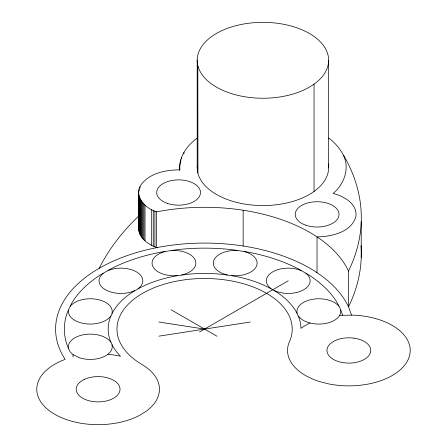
<?xml version="1.0" encoding="UTF-8"?>
<svg xmlns="http://www.w3.org/2000/svg" width="447" height="447" viewBox="0 0 447 447"><rect width="100%" height="100%" fill="white"/><g stroke="black" fill="none" stroke-linecap="round" stroke-linejoin="round"><path stroke-width="0.67" d="M197.479 137.933C187.315 145.158 178.677 156.791 179.755 169.838C166.334 169.938 151.181 172.654 142.057 183.415C132.396 194.948 145.046 208.688 156.606 211.777L158.545 211.509A148.991 86.02 0 0 1 315.308 235.759L320.37 239.184A148.991 86.02 0 0 1 348.498 271.055L348.498 306.832L351.565 315.085M138.704 227.26C138.045 237.854 148.544 244.721 157.378 247.822M72.967 356.963L73.129 354.622L72.582 354.208A21.909 12.65 0 0 1 69.469 350.683L67.424 345.928A140.224 80.957 0 0 1 67.424 312.263L71.224 304.077A140.224 80.957 0 0 1 100.374 274.922L110.755 268.932A140.224 80.957 0 0 1 161.25 252.097L175.431 249.907A140.224 80.957 0 0 1 233.736 249.907L247.917 252.097A140.224 80.957 0 0 1 298.412 268.932L308.793 274.922A140.224 80.957 0 0 1 337.949 304.077L340.033 308.139L342.698 315.236M309.955 322.969L309.039 323.527A61.34 35.414 0 0 0 302.228 327.455L300.948 328.372L300.848 326.181A96.396 55.651 0 0 0 298.875 317.521L296.26 311.894A96.396 55.651 0 0 0 276.218 291.857L269.088 287.734A96.396 55.651 0 0 0 234.373 276.162L224.629 274.659A96.396 55.651 0 0 0 184.544 274.659L174.794 276.162A96.396 55.651 0 0 0 140.084 287.734L132.949 291.857A96.396 55.651 0 0 0 112.907 311.894L110.297 317.521A96.396 55.651 0 0 0 110.297 340.664L112.907 346.291A96.396 55.651 0 0 0 118.695 354.359L120.506 356.287L118.6 355.862A61.34 35.414 0 0 0 109.303 354.426L108.029 354.208M340.653 310.095A21.909 12.65 0 0 1 339.698 315.325L339.318 315.951A21.909 12.65 0 0 1 318.862 324.064A21.909 12.65 0 0 1 298.412 315.951M199.625 331.959L288.242 280.794M361.025 245.554A339.273 195.875 0 0 1 348.498 306.832A148.991 86.02 0 0 0 320.37 274.961L315.308 271.536A148.991 86.02 0 0 0 158.545 247.286L151.192 248.789A148.991 86.02 0 0 0 62.882 355.678L65.161 359.394L63.379 360.058A61.34 35.414 0 0 0 50.455 411.536A61.34 35.414 0 0 0 140.352 414.939L146.789 410.804A61.34 35.414 0 0 0 142.621 364.869A87.629 50.595 0 0 1 181.907 280.224A87.629 50.595 0 0 1 289.226 342.19A61.34 35.414 0 0 0 319.605 381.582L328.4 383.839A61.34 35.414 0 0 0 408.876 357.818A61.34 35.414 0 0 0 353.689 315.152L339.698 315.325M158.864 336.166L250.303 322.024M316.381 272.704L316.688 272.709M158.864 322.024L204.586 329.093M73.129 354.622L79.348 357.729A21.909 12.65 0 0 0 102.715 357.198A21.909 12.65 0 0 0 111.94 344.793M171.117 309.771L216.979 336.25M328.472 138.006C337.373 143.928 342.754 153.315 347.559 162.563A339.273 195.875 0 0 1 348.498 271.055M343.475 155.467C350.001 168.67 343.888 184.538 333.093 193.462C343.67 196.065 357.634 203.771 355.907 216.544C351.32 232.401 331.568 236.597 317.035 236.927L317.035 272.704M197.809 65.636L197.948 66A65.72 37.945 0 0 0 216.164 86.958L218.644 88.333A65.72 37.945 0 0 0 279.537 97.005L282.845 96.451A65.72 37.945 0 0 0 313.744 84.354L315.85 82.784A65.72 37.945 0 0 0 280.325 23.702A65.72 37.945 0 0 0 197.518 64.027L197.809 65.636L197.948 173.324A65.72 37.945 0 0 0 216.164 194.283L218.644 195.657A65.72 37.945 0 0 0 279.537 204.329L282.845 203.776A65.72 37.945 0 0 0 313.744 191.679L315.85 190.115A65.72 37.945 0 0 0 328.327 163.887M197.809 172.961L197.518 171.352A65.72 37.945 0 0 1 197.311 165.396M361.232 221.768L361.232 257.545M328.646 60.529L328.646 167.854M314.051 84.125L314.051 191.45M243.146 210.23L243.146 246.006M197.2 60.06L197.2 167.385M183.907 152.483L183.907 153.857M181.599 157.333L181.599 158.707M180.778 159.802L180.778 161.87M180.18 162.3L180.18 164.362M179.811 164.803L179.811 170.307M179.672 167.323L179.672 170.072M156.606 211.777L156.606 247.549M154.908 211.101L154.908 246.873M153.271 210.375L153.271 246.146M151.701 209.598L151.701 245.375M145.012 205.078L145.012 240.855M143.934 204.061L143.934 239.838M142.945 203.016L142.945 238.793M142.057 201.938L142.057 237.715M141.269 200.837L141.269 236.614M140.581 199.714L140.581 235.491M139.995 186.785L139.995 188.159M139.995 198.574L139.995 234.345M139.509 197.412L139.509 233.189M139.134 189.115L139.134 191.182M139.134 196.239L139.134 232.015M138.866 195.06L138.866 230.831M138.704 191.489L138.704 229.646M68.52 348.096A21.909 12.65 0 0 1 85.193 334.473A21.909 12.65 0 0 1 110.755 342.24M99.228 268.267A375.709 216.912 0 0 1 138.57 216.186M297.227 313.392A21.909 12.65 0 0 1 312.643 299.289A21.909 12.65 0 0 1 338.876 306.273M70.291 306.273A21.909 12.65 0 0 1 96.524 299.289A21.909 12.65 0 0 1 111.94 313.392M110.755 315.951A21.909 12.65 0 0 1 85.193 323.712A21.909 12.65 0 0 1 68.52 310.095M108.051 270.564A21.909 12.65 0 0 1 136.816 272.089A21.909 12.65 0 0 1 137.95 288.756M134.715 290.623A21.909 12.65 0 0 1 105.844 289.969A21.909 12.65 0 0 1 103.201 273.363M244.118 251.56A21.909 12.65 0 0 1 256.209 266.708A21.909 12.65 0 0 1 231.781 275.609M227.355 274.922A21.909 12.65 0 0 1 213.901 260.165A21.909 12.65 0 0 1 237.497 250.538M305.966 273.363A21.909 12.65 0 0 1 303.323 289.969A21.909 12.65 0 0 1 274.458 290.623M271.217 288.756A21.909 12.65 0 0 1 272.352 272.089A21.909 12.65 0 0 1 301.122 270.564M171.676 250.538A21.909 12.65 0 0 1 195.266 260.165A21.909 12.65 0 0 1 181.812 274.922M177.392 275.609A21.909 12.65 0 0 1 152.958 266.708A21.909 12.65 0 0 1 165.055 251.56M84.338 379.419L83.466 379.849A21.909 12.65 0 0 0 90.992 401.205A21.909 12.65 0 0 0 119.701 387.052A21.909 12.65 0 0 0 84.338 379.419M353.99 338.156L351.733 337.915A21.909 12.65 0 0 0 328.355 354.884A21.909 12.65 0 0 0 365.283 358.835A21.909 12.65 0 0 0 353.99 338.156M167.15 203.301A21.897 12.645 0 0 0 200.485 192.853A21.897 12.645 0 0 0 168.145 181.409A21.897 12.645 0 0 0 167.15 203.301M305.681 225.159A21.897 12.645 0 0 0 339.016 214.711A21.897 12.645 0 0 0 306.67 203.268A21.897 12.645 0 0 0 305.681 225.159"/></g></svg>
